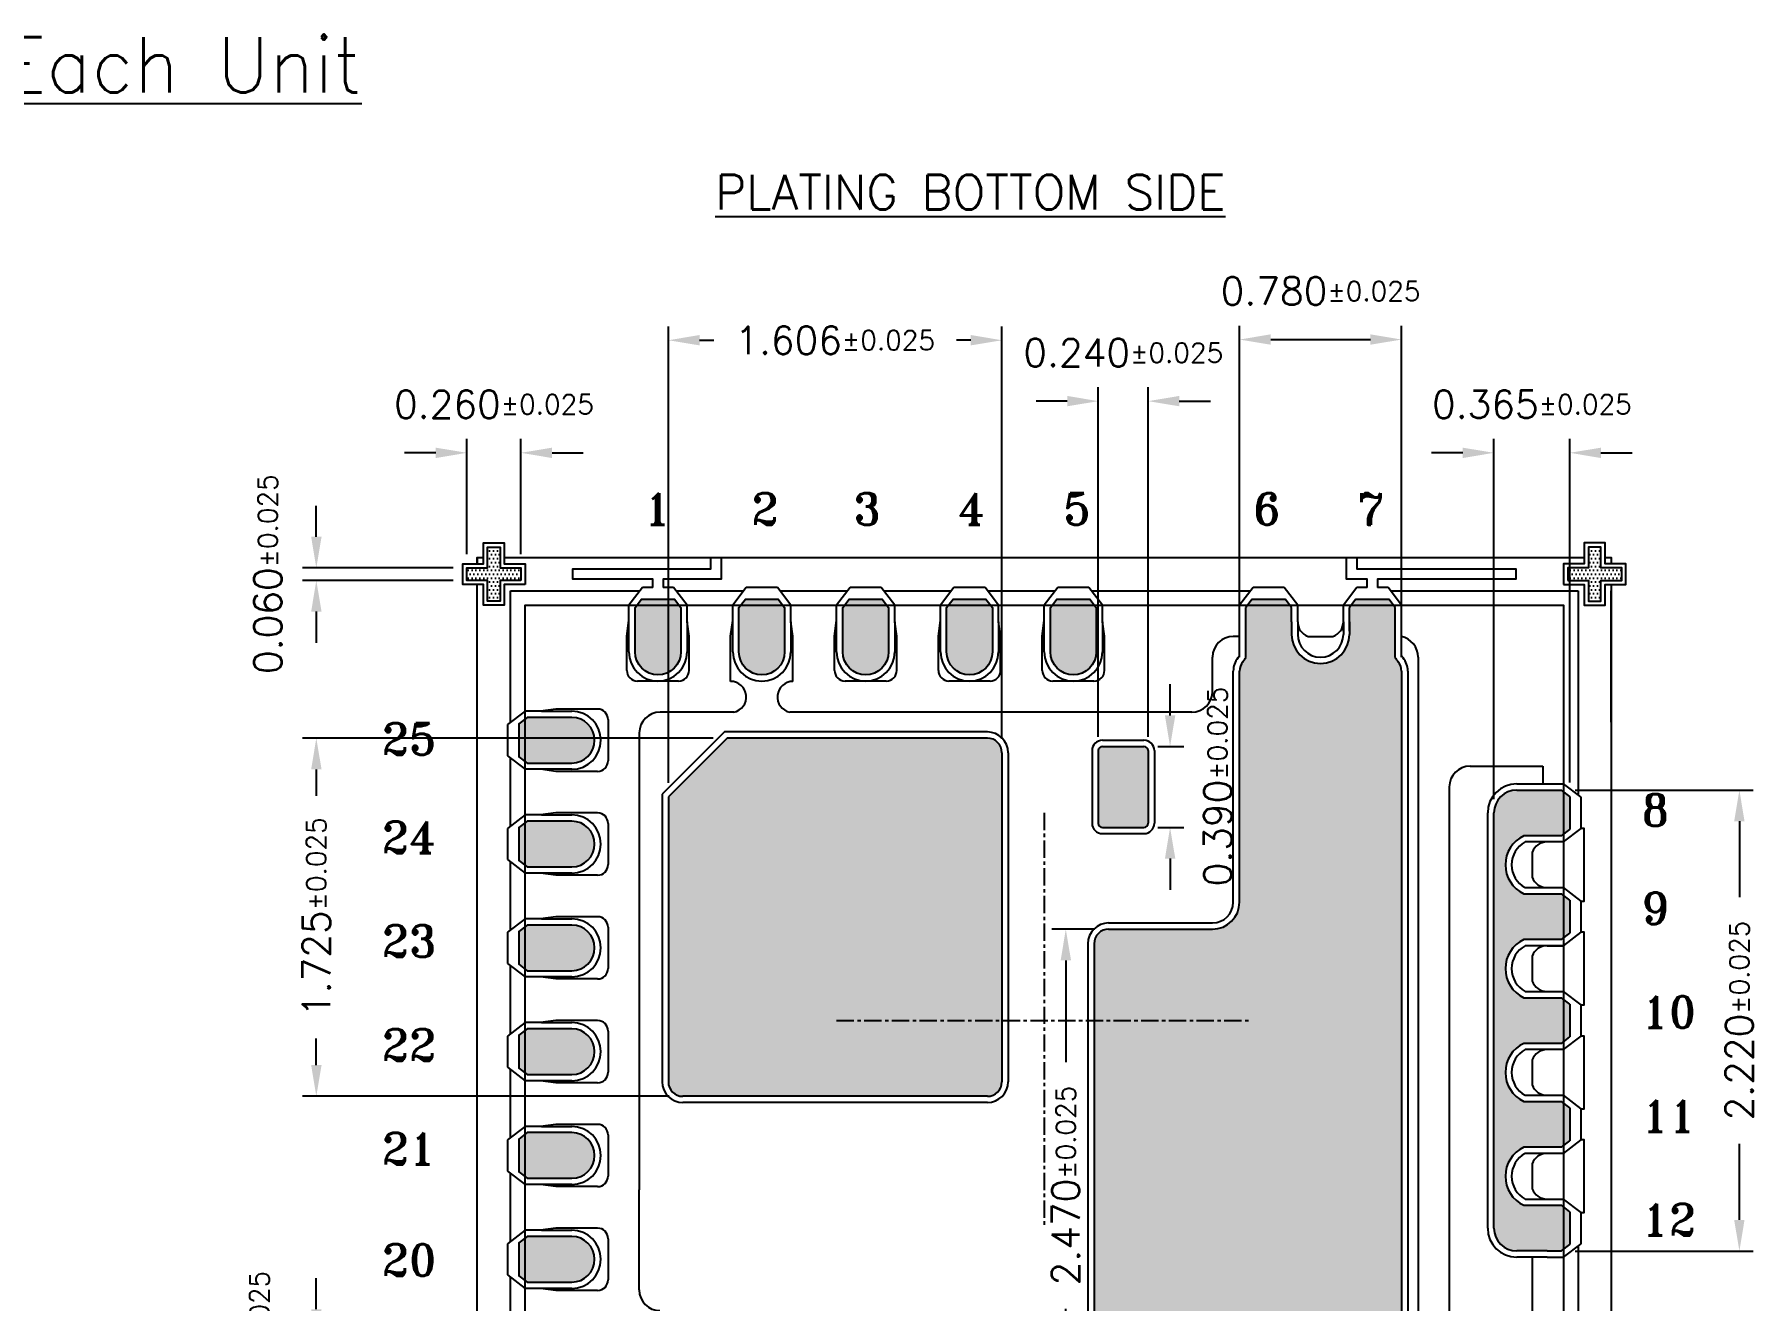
# Model space of a CAD drawing. Extents: x -63 to 190, y -89 to 86.
# Drawn here: x 65.6 to 190, y -5.2 to 86.2 of the extents above; entities that cross this region are included whole.
import ezdxf

# ---------------------------------------------------------------- set-up
doc = ezdxf.new("R2010")
doc.units = 0
doc.header["$MEASUREMENT"] = 0
doc.linetypes.add('CENTER', pattern=[2, 1.25, -0.25, 0.25, -0.25])
doc.linetypes.add('HIDDEN', pattern=[0.375, 0.25, -0.125])
doc.layers.get('0').update_dxf_attribs({"linetype": 'CONTINUOUS'})
doc.layers.get('DEFPOINTS').update_dxf_attribs({"linetype": 'CONTINUOUS'})
for name, color, linetype in [('CENTER', 1, 'CENTER'), ('DIM', 3, 'CONTINUOUS'), ('HIDDEN', 6, 'HIDDEN'), ('Min', 1, 'CONTINUOUS'), ('NUM', 7, 'CONTINUOUS')]:
    doc.layers.add(name, color=color, linetype=linetype)
doc.styles.add('ROMANS', font='romans.shx', dxfattribs={"height": 2})
doc.styles.add('ROMANT', font='romant')
doc.dimstyles.new('DETAIL-A-1$0', dxfattribs={"dimscale": 25, "dimtxt": 0.08, "dimasz": 0.09, "dimexe": 0.04, "dimexo": 0.04, "dimgap": 0.04, "dimtad": 0, "dimdec": 3, "dimlfac": 0.05, "dimzin": 0, "dimdsep": 46, "dimtxsty": 'ROMANS', "dimcen": 0.04, "dimadec": 0, "dimazin": 0, "dimtfac": 1, "dimtdec": 3, "dimtofl": 0, "dimtmove": 0, "dimatfit": 3, "dimfxl": 1, "dimtolj": 1, "dimtzin": 0, "dimarcsym": 0})
pattern_1 = [(0, (0, 0), (0.140625, 0.28125), [0, -0.28125])]

# ---------------------------------------------------------------- blocks, each defined once
blk = doc.blocks.new('*D26')
at = {"layer": 'DEFPOINTS', "color": 0, "transparency": 16777216}
for p in [(297.93, 397.41), (282.7, 394.11), (297.93, 394.11)]:
    blk.add_point(p, dxfattribs=at)
at = {"layer": 'DIM', "color": 0, "lineweight": -2, "transparency": 16777216}
for p, q in [((282.7, 399.66), (282.7, 401.91)), ((296.93, 397.41), (281.7, 397.41)), ((296.93, 394.11), (281.7, 394.11)), ((282.7, 391.86), (282.7, 389.61))]:
    blk.add_line(p, q, dxfattribs=at)
at = {"layer": 'DIM', "color": 0, "transparency": 16777216}
for points in [[(282.33, 399.66), (283.08, 399.66), (282.7, 397.41)], [(282.33, 391.86), (283.08, 391.86), (282.7, 394.11)]]:
    blk.add_solid(points, dxfattribs=at)
at = {"layer": 'DIM', "color": 0, "transparency": 16777216, "insert": (278.59, 395.21), "char_height": 2, "attachment_point": 5, "rotation": 90, "style": 'ROMANS'}
blk.add_mtext('\\A1;0.220{\\H1.4;±0.025}', dxfattribs=at)
blk = doc.blocks.new('*D28')
at = {"layer": 'DEFPOINTS', "color": 0, "transparency": 16777216}
for p in [(339.18, 465.26), (339.18, 440.01), (342.78, 440.01)]:
    blk.add_point(p, dxfattribs=at)
at = {"layer": 'DIM', "color": 0, "lineweight": -2, "transparency": 16777216}
for p, q in [((339.18, 441.01), (339.18, 466.26)), ((342.78, 441.01), (342.78, 466.26)), ((336.93, 465.26), (334.68, 465.26)), ((345.03, 465.26), (347.28, 465.26))]:
    blk.add_line(p, q, dxfattribs=at)
at = {"layer": 'DIM', "color": 0, "transparency": 16777216}
for points in [[(336.93, 465.64), (336.93, 464.89), (339.18, 465.26)], [(345.03, 465.64), (345.03, 464.89), (342.78, 465.26)]]:
    blk.add_solid(points, dxfattribs=at)
at = {"layer": 'DIM', "color": 0, "transparency": 16777216, "insert": (340.98, 468.76), "char_height": 2, "attachment_point": 5, "style": 'ROMANS'}
blk.add_mtext('\\A1;0.240{\\H1.4;±0.025}', dxfattribs=at)
blk = doc.blocks.new('*D29')
at = {"layer": 'DEFPOINTS', "color": 0, "transparency": 16777216}
for p in [(342.48, 440.31), (342.48, 434.46), (344.36, 434.46)]:
    blk.add_point(p, dxfattribs=at)
at = {"layer": 'DIM', "color": 0, "lineweight": -2, "transparency": 16777216}
for p, q in [((344.36, 442.56), (344.36, 444.81)), ((343.48, 440.31), (345.36, 440.31)), ((343.48, 434.46), (345.36, 434.46)), ((344.36, 432.21), (344.36, 429.96))]:
    blk.add_line(p, q, dxfattribs=at)
at = {"layer": 'DIM', "color": 0, "transparency": 16777216}
for points in [[(343.99, 442.56), (344.74, 442.56), (344.36, 440.31)], [(343.99, 432.21), (344.74, 432.21), (344.36, 434.46)]]:
    blk.add_solid(points, dxfattribs=at)
at = {"layer": 'DIM', "color": 0, "transparency": 16777216, "insert": (347.79, 437.42), "char_height": 2, "attachment_point": 5, "rotation": 90, "style": 'ROMANS'}
blk.add_mtext('\\A1;0.390{\\H1.4;±0.025}', dxfattribs=at)
blk = doc.blocks.new('*D30')
at = {"layer": 'DEFPOINTS', "color": 0, "transparency": 16777216}
for p in [(372.62, 437.16), (385.48, 437.16), (372.62, 403.86)]:
    blk.add_point(p, dxfattribs=at)
at = {"layer": 'DIM', "color": 0, "lineweight": -2, "transparency": 16777216}
for p, q in [((373.62, 437.16), (386.48, 437.16)), ((385.48, 434.91), (385.48, 429.42)), ((385.48, 406.11), (385.48, 411.6)), ((373.62, 403.86), (386.48, 403.86))]:
    blk.add_line(p, q, dxfattribs=at)
at = {"layer": 'DIM', "color": 0, "transparency": 16777216}
for points in [[(385.1, 434.91), (385.85, 434.91), (385.48, 437.16)], [(385.1, 406.11), (385.85, 406.11), (385.48, 403.86)]]:
    blk.add_solid(points, dxfattribs=at)
at = {"layer": 'DIM', "color": 0, "transparency": 16777216, "insert": (385.48, 420.51), "char_height": 2, "attachment_point": 5, "rotation": 90, "style": 'ROMANS'}
blk.add_mtext('\\A1;2.220{\\H1.4;±0.025}', dxfattribs=at)
blk = doc.blocks.new('*D31')
at = {"layer": 'DEFPOINTS', "color": 0, "transparency": 16777216}
for p in [(373.23, 461.53), (373.23, 436.7), (367.75, 435.51)]:
    blk.add_point(p, dxfattribs=at)
at = {"layer": 'DIM', "color": 0, "lineweight": -2, "transparency": 16777216}
for p, q in [((367.75, 436.51), (367.75, 462.53)), ((373.23, 437.7), (373.23, 462.53)), ((365.5, 461.53), (363.25, 461.53)), ((375.48, 461.53), (377.73, 461.53))]:
    blk.add_line(p, q, dxfattribs=at)
at = {"layer": 'DIM', "color": 0, "transparency": 16777216}
for points in [[(365.5, 461.9), (365.5, 461.15), (367.75, 461.53)], [(375.48, 461.9), (375.48, 461.15), (373.23, 461.53)]]:
    blk.add_solid(points, dxfattribs=at)
at = {"layer": 'DIM', "color": 0, "transparency": 16777216, "insert": (370.49, 465.03), "char_height": 2, "attachment_point": 5, "style": 'ROMANS'}
blk.add_mtext('\\A1;0.365{\\H1.4;±0.025}', dxfattribs=at)
blk = doc.blocks.new('*D32')
at = {"layer": 'DEFPOINTS', "color": 0, "transparency": 16777216}
for p in [(312.36, 440.91), (282.7, 415.04), (309.18, 415.04)]:
    blk.add_point(p, dxfattribs=at)
at = {"layer": 'DIM', "color": 0, "lineweight": -2, "transparency": 16777216}
for p, q in [((311.36, 440.91), (281.7, 440.91)), ((282.7, 438.66), (282.7, 436.74)), ((282.7, 417.29), (282.7, 419.21)), ((308.18, 415.04), (281.7, 415.04))]:
    blk.add_line(p, q, dxfattribs=at)
at = {"layer": 'DIM', "color": 0, "transparency": 16777216}
for points in [[(282.33, 438.66), (283.08, 438.66), (282.7, 440.91)], [(282.33, 417.29), (283.08, 417.29), (282.7, 415.04)]]:
    blk.add_solid(points, dxfattribs=at)
at = {"layer": 'DIM', "color": 0, "transparency": 16777216, "insert": (282.7, 427.98), "char_height": 2, "attachment_point": 5, "rotation": 90, "style": 'ROMANS'}
blk.add_mtext('\\A1;1.725{\\H1.4;±0.025}', dxfattribs=at)
blk = doc.blocks.new('*D33')
at = {"layer": 'DEFPOINTS', "color": 0, "transparency": 16777216}
for p in [(308.13, 469.66), (332.22, 439.86), (308.13, 436.68)]:
    blk.add_point(p, dxfattribs=at)
at = {"layer": 'DIM', "color": 0, "lineweight": -2, "transparency": 16777216}
for p, q in [((308.13, 437.68), (308.13, 470.66)), ((332.22, 440.86), (332.22, 470.66)), ((310.38, 469.66), (311.4, 469.66)), ((329.97, 469.66), (328.94, 469.66))]:
    blk.add_line(p, q, dxfattribs=at)
at = {"layer": 'DIM', "color": 0, "transparency": 16777216}
for points in [[(310.38, 470.04), (310.38, 469.29), (308.13, 469.66)], [(329.97, 470.04), (329.97, 469.29), (332.22, 469.66)]]:
    blk.add_solid(points, dxfattribs=at)
at = {"layer": 'DIM', "color": 0, "transparency": 16777216, "insert": (320.17, 469.66), "char_height": 2, "attachment_point": 5, "style": 'ROMANS'}
blk.add_mtext('\\A1;1.606{\\H1.4;±0.025}', dxfattribs=at)
blk = doc.blocks.new('*D34')
at = {"layer": 'DEFPOINTS', "color": 0, "transparency": 16777216}
for p in [(361.08, 469.71), (349.38, 445.76), (361.08, 445.76)]:
    blk.add_point(p, dxfattribs=at)
at = {"layer": 'DIM', "color": 0, "lineweight": -2, "transparency": 16777216}
for p, q in [((349.38, 446.76), (349.38, 470.71)), ((361.08, 446.76), (361.08, 470.71)), ((351.63, 469.71), (358.83, 469.71))]:
    blk.add_line(p, q, dxfattribs=at)
at = {"layer": 'DIM', "color": 0, "transparency": 16777216}
for points in [[(351.63, 470.09), (351.63, 469.34), (349.38, 469.71)], [(358.83, 470.09), (358.83, 469.34), (361.08, 469.71)]]:
    blk.add_solid(points, dxfattribs=at)
at = {"layer": 'DIM', "color": 0, "transparency": 16777216, "insert": (355.23, 473.21), "char_height": 2, "attachment_point": 5, "style": 'ROMANS'}
blk.add_mtext('\\A1;0.780{\\H1.4;±0.025}', dxfattribs=at)
blk = doc.blocks.new('*D36')
at = {"layer": 'DEFPOINTS', "color": 0, "transparency": 16777216}
for p in [(339.93, 427.11), (336.83, 390.06), (341.29, 390.06)]:
    blk.add_point(p, dxfattribs=at)
at = {"layer": 'DIM', "color": 0, "lineweight": -2, "transparency": 16777216}
for p, q in [((338.93, 427.11), (335.83, 427.11)), ((336.83, 424.86), (336.83, 417.5)), ((336.83, 392.31), (336.83, 399.68)), ((340.29, 390.06), (335.83, 390.06))]:
    blk.add_line(p, q, dxfattribs=at)
at = {"layer": 'DIM', "color": 0, "transparency": 16777216}
for points in [[(336.46, 424.86), (337.21, 424.86), (336.83, 427.11)], [(336.46, 392.31), (337.21, 392.31), (336.83, 390.06)]]:
    blk.add_solid(points, dxfattribs=at)
at = {"layer": 'DIM', "color": 0, "transparency": 16777216, "insert": (336.83, 408.59), "char_height": 2, "attachment_point": 5, "rotation": 90, "style": 'ROMANS'}
blk.add_mtext('\\A1;2.470{\\H1.4;±0.025}', dxfattribs=at)
blk = doc.blocks.new('*D39')
at = {"layer": 'DEFPOINTS', "color": 0, "transparency": 16777216}
for p in [(297.48, 461.53), (293.58, 453.21), (297.48, 453.21)]:
    blk.add_point(p, dxfattribs=at)
at = {"layer": 'DIM', "color": 0, "lineweight": -2, "transparency": 16777216}
for p, q in [((293.58, 454.21), (293.58, 462.53)), ((297.48, 454.21), (297.48, 462.53)), ((291.33, 461.53), (289.08, 461.53)), ((299.73, 461.53), (301.98, 461.53))]:
    blk.add_line(p, q, dxfattribs=at)
at = {"layer": 'DIM', "color": 0, "transparency": 16777216}
for points in [[(291.33, 461.9), (291.33, 461.15), (293.58, 461.53)], [(299.73, 461.9), (299.73, 461.15), (297.48, 461.53)]]:
    blk.add_solid(points, dxfattribs=at)
at = {"layer": 'DIM', "color": 0, "transparency": 16777216, "insert": (295.53, 465.03), "char_height": 2, "attachment_point": 5, "style": 'ROMANS'}
blk.add_mtext('\\A1;0.260{\\H1.4;±0.025}', dxfattribs=at)
blk = doc.blocks.new('*D40')
at = {"layer": 'DEFPOINTS', "color": 0, "transparency": 16777216}
for p in [(293.58, 453.21), (282.7, 452.31), (293.58, 452.31)]:
    blk.add_point(p, dxfattribs=at)
at = {"layer": 'DIM', "color": 0, "lineweight": -2, "transparency": 16777216}
for p, q in [((282.7, 455.46), (282.7, 457.71)), ((292.58, 453.21), (281.7, 453.21)), ((292.58, 452.31), (281.7, 452.31)), ((282.7, 450.06), (282.7, 447.81))]:
    blk.add_line(p, q, dxfattribs=at)
at = {"layer": 'DIM', "color": 0, "transparency": 16777216}
for points in [[(282.33, 455.46), (283.08, 455.46), (282.7, 453.21)], [(282.33, 450.06), (283.08, 450.06), (282.7, 452.31)]]:
    blk.add_solid(points, dxfattribs=at)
at = {"layer": 'DIM', "color": 0, "transparency": 16777216, "insert": (279.2, 452.76), "char_height": 2, "attachment_point": 5, "rotation": 90, "style": 'ROMANS'}
blk.add_mtext('\\A1;0.060{\\H1.4;±0.025}', dxfattribs=at)

msp = doc.modelspace()

# ---------------------------------------------------------------- hatches: boundary and pattern name
at = {"layer": 'Min'}
h = msp.add_hatch(dxfattribs=at)
h.set_pattern_fill('DOTS,_O', color=256, scale=4.5)
h.set_pattern_definition(pattern_1)
h.paths.add_polyline_path([(100.7, 47.7), (99.2, 47.7), (99.2, 49.2), (98.3, 49.2), (98.3, 47.7), (96.8, 47.7), (96.8, 46.8), (98.3, 46.8), (98.3, 45.3), (99.2, 45.3), (99.2, 46.8), (100.7, 46.8)])
h = msp.add_hatch(dxfattribs=at)
h.set_pattern_fill('DOTS,_O', color=256, scale=4.5)
h.set_pattern_definition(pattern_1)
h.paths.add_polyline_path([(178.7, 46.8), (180.2, 46.8), (180.2, 47.7), (178.7, 47.7), (178.7, 49.2), (177.8, 49.2), (177.8, 47.7), (176.3, 47.7), (176.3, 46.8), (177.8, 46.8), (177.8, 45.3), (178.7, 45.3)])
h = msp.add_hatch(dxfattribs=at)
h.set_pattern_fill('DOTS,_O', color=256, scale=4.5)
h.set_pattern_definition(pattern_1)
edge = h.paths.add_edge_path()
edge.add_arc((140.6, 41.625), 1.65, -180, 0, ccw=False)
edge.add_line((138.95, 41.625), (138.95, 44.8477))
edge.add_line((138.95, 44.8477), (139.4106, 45.45))
edge.add_line((139.4106, 45.45), (141.7894, 45.45))
edge.add_line((141.7894, 45.45), (142.25, 44.8477))
edge.add_line((142.25, 44.8477), (142.25, 41.625))
edge = h.paths.add_edge_path()
edge.add_arc((133.1, 41.625), 1.65, -180, 0, ccw=False)
edge.add_line((131.45, 41.625), (131.45, 44.8477))
edge.add_line((131.45, 44.8477), (131.9106, 45.45))
edge.add_line((131.9106, 45.45), (134.2894, 45.45))
edge.add_line((134.2894, 45.45), (134.75, 44.8477))
edge.add_line((134.75, 44.8477), (134.75, 41.625))
edge = h.paths.add_edge_path()
edge.add_arc((125.6, 41.625), 1.65, -180, 0, ccw=False)
edge.add_line((123.95, 41.625), (123.95, 44.8477))
edge.add_line((123.95, 44.8477), (124.4106, 45.45))
edge.add_line((124.4106, 45.45), (126.7894, 45.45))
edge.add_line((126.7894, 45.45), (127.25, 44.8477))
edge.add_line((127.25, 44.8477), (127.25, 41.625))
edge = h.paths.add_edge_path()
edge.add_arc((118.1, 41.625), 1.65, -180, 0, ccw=False)
edge.add_line((116.45, 41.625), (116.45, 44.8477))
edge.add_line((116.45, 44.8477), (116.9106, 45.45))
edge.add_line((116.9106, 45.45), (119.2894, 45.45))
edge.add_line((119.2894, 45.45), (119.75, 44.8477))
edge.add_line((119.75, 44.8477), (119.75, 41.625))
edge = h.paths.add_edge_path()
edge.add_arc((110.6, 41.625), 1.65, -180, 0, ccw=False)
edge.add_line((108.95, 41.625), (108.95, 44.8477))
edge.add_line((108.95, 44.8477), (109.4106, 45.45))
edge.add_line((109.4106, 45.45), (111.7894, 45.45))
edge.add_line((111.7894, 45.45), (112.25, 44.8477))
edge.add_line((112.25, 44.8477), (112.25, 41.625))
h = msp.add_hatch(dxfattribs=at)
h.set_pattern_fill('DOTS,_O', color=256, scale=4.5)
h.set_pattern_definition(pattern_1)
h.paths.add_polyline_path([(164.3, 40.2445, 0.17265492), (164.0639, 40.9079, -0.04980692), (163.85, 41.2311), (163.85, 44.8477), (163.3894, 45.45), (161.0106, 45.45), (160.55, 44.8477), (160.55, 43.125), (160.55, 42.9, -1), (156.35, 42.9), (156.35, 43.8099), (156.35, 44.8477), (155.8894, 45.45), (153.5106, 45.45), (153.05, 44.8477), (153.05, 41.2311, -0.04980692), (152.8361, 40.9079, 0.17265492), (152.6, 40.2445), (152.6, 23.55, -0.41421356), (150.65, 21.6), (143.15, 21.6, 0.41421356), (142.1, 20.55), (142.1, -9.9705, 0.24026343), (142.5334, -10.8204, -0.24146491), (144.05, -12.7016), (144.05, -14.8477), (144.5106, -15.45), (146.8894, -15.45), (147.35, -14.8477), (147.35, -12.9001, -1), (151.55, -12.9001), (151.55, -14.8477), (152.0106, -15.45), (154.3894, -15.45), (154.85, -14.8477), (154.85, -12.9001, -1), (159.05, -12.9001), (159.05, -13.8099), (159.05, -14.8477), (159.5106, -15.45), (161.8894, -15.45), (162.35, -14.8477), (162.35, -12.7016, -0.24146491), (163.8666, -10.8204, 0.24026343), (164.3, -9.9705)])
h.paths.add_polyline_path([(146, 34.5, 0.41421356), (145.7, 34.8), (142.7, 34.8, 0.41421356), (142.4, 34.5), (142.4, 29.25, 0.41421356), (142.7, 28.95), (145.7, 28.95, 0.41421356), (146, 29.25)], flags=17)
h.paths.add_polyline_path([(135.44, 34.35, 0.41421356), (134.39, 35.4), (115.5864, 35.4), (111.35, 31.1636), (111.35, 10.575, 0.41421356), (112.4, 9.525), (134.39, 9.525, 0.41421356), (135.44, 10.575)])
h = msp.add_hatch(dxfattribs=at)
h.set_pattern_fill('DOTS,_O', color=256, scale=4.5)
h.set_pattern_definition(pattern_1)
edge = h.paths.add_edge_path()
edge.add_arc((104.375, -9.75), 1.65, 270, 450)
edge.add_line((104.375, -8.1), (101.1523, -8.1))
edge.add_line((101.1523, -8.1), (100.55, -8.5606))
edge.add_line((100.55, -8.5606), (100.55, -10.9394))
edge.add_line((100.55, -10.9394), (101.1523, -11.4))
edge.add_line((101.1523, -11.4), (104.375, -11.4))
edge = h.paths.add_edge_path()
edge.add_arc((104.375, -2.25), 1.65, 270, 450)
edge.add_line((104.375, -0.6), (101.1523, -0.6))
edge.add_line((101.1523, -0.6), (100.55, -1.0606))
edge.add_line((100.55, -1.0606), (100.55, -3.4394))
edge.add_line((100.55, -3.4394), (101.1523, -3.9))
edge.add_line((101.1523, -3.9), (104.375, -3.9))
edge = h.paths.add_edge_path()
edge.add_arc((104.375, 5.25), 1.65, 270, 450)
edge.add_line((104.375, 6.9), (101.1523, 6.9))
edge.add_line((101.1523, 6.9), (100.55, 6.4394))
edge.add_line((100.55, 6.4394), (100.55, 4.0606))
edge.add_line((100.55, 4.0606), (101.1523, 3.6))
edge.add_line((101.1523, 3.6), (104.375, 3.6))
edge = h.paths.add_edge_path()
edge.add_arc((104.375, 12.75), 1.65, 270, 450)
edge.add_line((104.375, 14.4), (101.1523, 14.4))
edge.add_line((101.1523, 14.4), (100.55, 13.9394))
edge.add_line((100.55, 13.9394), (100.55, 11.5606))
edge.add_line((100.55, 11.5606), (101.1523, 11.1))
edge.add_line((101.1523, 11.1), (104.375, 11.1))
edge = h.paths.add_edge_path()
edge.add_arc((104.375, 20.25), 1.65, 270, 450)
edge.add_line((104.375, 21.9), (101.1523, 21.9))
edge.add_line((101.1523, 21.9), (100.55, 21.4394))
edge.add_line((100.55, 21.4394), (100.55, 19.0606))
edge.add_line((100.55, 19.0606), (101.1523, 18.6))
edge.add_line((101.1523, 18.6), (104.375, 18.6))
edge = h.paths.add_edge_path()
edge.add_arc((104.375, 27.75), 1.65, 270, 450)
edge.add_line((104.375, 29.4), (101.1523, 29.4))
edge.add_line((101.1523, 29.4), (100.55, 28.9394))
edge.add_line((100.55, 28.9394), (100.55, 26.5606))
edge.add_line((100.55, 26.5606), (101.1523, 26.1))
edge.add_line((101.1523, 26.1), (104.375, 26.1))
edge = h.paths.add_edge_path()
edge.add_arc((104.375, 35.25), 1.65, 270, 450)
edge.add_line((104.375, 36.9), (101.1523, 36.9))
edge.add_line((101.1523, 36.9), (100.55, 36.4394))
edge.add_line((100.55, 36.4394), (100.55, 34.0606))
edge.add_line((100.55, 34.0606), (101.1523, 33.6))
edge.add_line((101.1523, 33.6), (104.375, 33.6))
h = msp.add_hatch(dxfattribs=at)
h.set_pattern_fill('DOTS,_O', color=256, scale=4.5)
h.set_pattern_definition(pattern_1)
h.paths.add_polyline_path([(176.45, 31.1894), (175.8477, 31.65), (172.625, 31.65, 0.41421356), (170.975, 30), (170.975, 0, 0.41421356), (172.625, -1.65), (174.8099, -1.65), (175.8477, -1.65), (176.45, -1.1894), (176.45, 1.1894), (175.8477, 1.65), (173.1272, 1.65, -0.28951163), (171.8, 3.75, -0.28951163), (173.1272, 5.85), (175.8477, 5.85), (176.45, 6.3106), (176.45, 8.6894), (175.8477, 9.15), (173.1272, 9.15, -0.28951163), (171.8, 11.25, -0.28951163), (173.1272, 13.35), (175.8477, 13.35), (176.45, 13.8106), (176.45, 16.1894), (175.8477, 16.65), (173.1272, 16.65, -0.28951163), (171.8, 18.75, -0.28951163), (173.1272, 20.85), (175.8477, 20.85), (176.45, 21.3106), (176.45, 23.6894), (175.8477, 24.15), (173.1272, 24.15, -0.28951163), (171.8, 26.25, -0.28951163), (173.1272, 28.35), (175.8477, 28.35), (176.45, 28.8106)])

# ---------------------------------------------------------------- linework, layer by layer
for p, q in [((97.55, 48.45), (98, 48.45)), ((97.55, 48.45), (97.55, 48)), ((99.95, 46.05), (109.3029, 46.05)), ((109.475, 46.275), (108.5, 45)), ((110.225, 46.275), (109.475, 46.275)), ((111.725, 46.275), (110.975, 46.275)), ((112.7, 45), (111.725, 46.275)), ((111.8971, 46.05), (116.8029, 46.05)), ((116.975, 46.275), (116, 45)), ((119.225, 46.275), (116.975, 46.275)), ((120.2, 45), (119.225, 46.275)), ((119.3971, 46.05), (124.3029, 46.05)), ((124.475, 46.275), (123.5, 45)), ((126.725, 46.275), (124.475, 46.275)), ((127.7, 45), (126.725, 46.275)), ((126.8971, 46.05), (131.8029, 46.05)), ((131.975, 46.275), (131, 45)), ((134.225, 46.275), (131.975, 46.275)), ((135.2, 45), (134.225, 46.275)), ((134.3971, 46.05), (139.3029, 46.05)), ((139.475, 46.275), (138.5, 45)), ((141.725, 46.275), (139.475, 46.275)), ((142.7, 45), (141.725, 46.275)), ((141.8971, 46.05), (153.4029, 46.05)), ((153.575, 46.275), (152.6, 45)), ((155.825, 46.275), (153.575, 46.275)), ((156.8, 45), (155.825, 46.275)), ((161.075, 46.275), (160.1, 45)), ((161.825, 46.275), (161.075, 46.275)), ((163.325, 46.275), (162.575, 46.275)), ((164.3, 45), (163.325, 46.275)), ((163.4971, 46.05), (177.05, 46.05)), ((177.05, 46.05), (177.05, 31.2971)), ((108.5, 41.625), (108.5, 45)), ((112.7, 43.8099), (112.7, 45)), ((116, 41.625), (116, 45)), ((120.2, 43.8099), (120.2, 45)), ((123.5, 41.625), (123.5, 45)), ((127.7, 43.8099), (127.7, 45)), ((131, 41.625), (131, 45)), ((135.2, 43.8099), (135.2, 45)), ((138.5, 41.625), (138.5, 45)), ((142.7, 43.8099), (142.7, 45)), ((152.6, 41.3502), (152.6, 45)), ((156.8, 43.8099), (156.8, 45)), ((160.1, 43.125), (160.1, 45)), ((164.3, 41.3502), (164.3, 45)), ((108.35, 42.7705), (108.5, 43.89)), ((112.7, 43.8099), (112.7, 41.625)), ((112.85, 42.7705), (112.7, 43.8099)), ((115.85, 42.7705), (116, 43.89)), ((120.2, 43.8099), (120.2, 41.625)), ((120.35, 42.7705), (120.2, 43.8099)), ((123.35, 42.7705), (123.5, 43.89)), ((127.7, 43.8099), (127.7, 41.625)), ((127.85, 42.7705), (127.7, 43.8099)), ((130.85, 42.7705), (131, 43.89)), ((135.2, 43.8099), (135.2, 41.625)), ((135.35, 42.7705), (135.2, 43.8099)), ((138.35, 42.7705), (138.5, 43.89)), ((142.7, 43.8099), (142.7, 41.625)), ((142.85, 42.7705), (142.7, 43.8099)), ((156.8, 43.8099), (156.8, 42.9)), ((160.1, 43.8099), (160.1, 42.9)), ((108.35, 40.287), (108.35, 42.7705)), ((112.85, 40.287), (112.85, 42.7705)), ((115.85, 39.5012), (115.85, 42.7705)), ((120.35, 39.5012), (120.35, 42.7705)), ((123.35, 40.287), (123.35, 42.7705)), ((127.85, 40.287), (127.85, 42.7705)), ((130.85, 40.287), (130.85, 42.7705)), ((135.35, 40.287), (135.35, 42.7705)), ((138.35, 40.287), (138.35, 42.7705)), ((142.85, 40.287), (142.85, 42.7705)), ((152.6, 42.75), (152.15, 42.75)), ((157.55, 42.75), (159.35, 42.75)), ((150.65, 38.775), (150.65, 41.25)), ((165.5, 41.25), (165.5, -11.25)), ((152.15, 23.55), (152.15, 40.2445)), ((164.75, 40.2445), (164.75, -9.9705)), ((112.088, 39.525), (109.112, 39.525)), ((127.088, 39.525), (124.112, 39.525)), ((134.588, 39.525), (131.612, 39.525)), ((142.088, 39.525), (139.112, 39.525)), ((101, 37.35), (99.725, 36.375)), ((102.1901, 37.35), (101, 37.35)), ((103.2295, 37.5), (102.11, 37.35)), ((102.1901, 37.35), (104.375, 37.35)), ((106.235, 37.5), (103.2295, 37.5)), ((99.725, 36.375), (99.725, 34.125)), ((107, 36.738), (107, 33.762)), ((116.08, 37.275), (110.75, 37.275)), ((149.15, 37.275), (120.12, 37.275)), ((109.25, 35.775), (109.2425, 2.76)), ((115.4, 35.85), (110.9, 31.35)), ((134.39, 35.85), (115.4, 35.85)), ((142.7, 35.25), (145.7, 35.25)), ((99.725, 34.125), (101, 33.15)), ((135.89, 34.35), (135.89, 10.575)), ((141.95, 34.5), (141.95, 29.25)), ((146.45, 34.5), (146.45, 29.25)), ((104.375, 33.15), (101, 33.15)), ((103.2295, 33), (102.11, 33.15)), ((106.238, 33), (103.2295, 33)), ((169.25, 33.375), (174.5, 33.375)), ((174.5, 33.375), (174.5, 32.1)), ((110.9, 31.35), (110.9, 10.575)), ((167.75, 31.875), (167.75, -1.875)), ((167.75, 31.875), (167.75, -12.75)), ((172.625, 32.1), (176, 32.1)), ((177.275, 31.125), (176, 32.1)), ((177.275, 28.875), (177.275, 31.125)), ((103.2295, 30), (102.11, 29.85)), ((106.235, 30), (103.2295, 30)), ((170.525, 0), (170.525, 30)), ((101, 29.85), (99.725, 28.875)), ((99.725, 28.875), (99.725, 26.625)), ((102.1901, 29.85), (101, 29.85)), ((102.1901, 29.85), (104.375, 29.85)), ((107, 29.238), (107, 26.262)), ((176, 27.9), (177.275, 28.875)), ((142.7, 28.5), (145.7, 28.5)), ((176, 27.9), (173.2344, 27.9)), ((99.725, 26.625), (101, 25.65)), ((173.735, 27.15), (173.735, 25.35)), ((104.375, 25.65), (101, 25.65)), ((103.2295, 25.5), (102.11, 25.65)), ((106.238, 25.5), (103.2295, 25.5)), ((173.2344, 24.6), (176, 24.6)), ((177.275, 23.625), (176, 24.6)), ((103.2295, 22.5), (102.11, 22.35)), ((106.235, 22.5), (103.2295, 22.5)), ((177.275, 21.375), (177.275, 23.625)), ((101, 22.35), (99.725, 21.375)), ((99.725, 21.375), (99.725, 19.125)), ((102.1901, 22.35), (101, 22.35)), ((102.1901, 22.35), (104.375, 22.35)), ((107, 21.738), (107, 18.762)), ((143.15, 22.05), (150.65, 22.05)), ((176, 20.4), (177.275, 21.375)), ((141.65, 20.55), (141.65, -9.9705)), ((176, 20.4), (173.2344, 20.4)), ((174.8099, 20.4), (176, 20.4)), ((99.725, 19.125), (101, 18.15)), ((173.735, 19.65), (173.735, 17.85)), ((104.375, 18.15), (101, 18.15)), ((103.2295, 18), (102.11, 18.15)), ((106.238, 18), (103.2295, 18)), ((173.2344, 17.1), (176, 17.1)), ((177.275, 16.125), (176, 17.1)), ((103.2295, 15), (102.11, 14.85)), ((106.235, 15), (103.2295, 15)), ((177.275, 13.875), (177.275, 16.125)), ((101, 14.85), (99.725, 13.875)), ((99.725, 13.875), (99.725, 11.625)), ((102.1901, 14.85), (101, 14.85)), ((102.1901, 14.85), (104.375, 14.85)), ((107, 14.238), (107, 11.262)), ((176, 12.9), (177.275, 13.875)), ((176, 12.9), (173.2344, 12.9)), ((99.725, 11.625), (101, 10.65)), ((173.735, 12.15), (173.735, 10.35)), ((104.375, 10.65), (101, 10.65)), ((103.2295, 10.5), (102.11, 10.65)), ((106.238, 10.5), (103.2295, 10.5)), ((134.39, 9.075), (112.4, 9.075)), ((173.2344, 9.6), (176, 9.6)), ((177.275, 8.625), (176, 9.6)), ((103.2295, 7.5), (102.11, 7.35)), ((106.235, 7.5), (103.2295, 7.5)), ((177.275, 6.375), (177.275, 8.625)), ((101, 7.35), (99.725, 6.375)), ((99.725, 6.375), (99.725, 4.125)), ((102.1901, 7.35), (101, 7.35)), ((102.1901, 7.35), (104.375, 7.35)), ((107, 6.738), (107, 3.762)), ((176, 5.4), (177.275, 6.375)), ((176, 5.4), (173.2344, 5.4)), ((99.725, 4.125), (101, 3.15)), ((173.735, 4.65), (173.735, 2.85)), ((104.375, 3.15), (101, 3.15)), ((103.2295, 3), (102.11, 3.15)), ((106.238, 3), (103.2295, 3)), ((109.2425, -4.4617), (109.2425, 2.76)), ((173.2344, 2.1), (176, 2.1)), ((177.275, 1.125), (176, 2.1)), ((106.235, 0), (103.2295, 0)), ((177.275, -1.125), (177.275, 1.125)), ((101, -0.15), (99.725, -1.125)), ((99.725, -1.125), (99.725, -3.375)), ((102.1901, -0.15), (101, -0.15)), ((103.2295, 0), (102.11, -0.15)), ((102.1901, -0.15), (104.375, -0.15)), ((107, -0.762), (107, -3.738)), ((176, -2.1), (177.275, -1.125)), ((174.8099, -2.1), (172.625, -2.1)), ((173.75, -12.75), (173.75, -2.1)), ((174.8099, -2.1), (176, -2.1)), ((177.05, -1.2971), (177.05, -16.05)), ((99.725, -3.375), (101, -4.35)), ((104.375, -4.35), (101, -4.35)), ((103.2295, -4.5), (102.11, -4.35)), ((106.238, -4.5), (103.2295, -4.5))]:
    msp.add_line(p, q)
for points in [[(101, 46.5), (99.5, 46.5), (99.5, 45), (98, 45), (98, 46.5), (96.5, 46.5), (96.5, 48), (98, 48), (98, 49.5), (99.5, 49.5), (99.5, 48), (101, 48), (101, 46.5)], [(176, 46.5), (177.5, 46.5), (177.5, 45), (179, 45), (179, 46.5), (180.5, 46.5), (180.5, 48), (179, 48), (179, 49.5), (177.5, 49.5), (177.5, 48), (176, 48), (176, 46.5)]]:
    msp.add_lwpolyline(points, close=True)
for points in [[(97.55, 48), (97.55, 48.45), (98, 48.45)], [(99.5, 48.45), (177.5, 48.45)], [(110.225, 46.275), (110.225, 46.875), (104.45, 46.875), (104.45, 47.625), (114.425, 47.625), (114.425, 48.45)], [(115.175, 48.45), (115.175, 46.875), (110.975, 46.875), (110.975, 46.275)], [(161.825, 46.275), (161.825, 46.875), (160.325, 46.875), (160.325, 48.45)], [(161.075, 48.45), (161.075, 47.625), (172.55, 47.625), (172.55, 46.875), (162.575, 46.875), (162.575, 46.275)], [(179, 48.45), (179.45, 48.45), (179.45, 48)], [(97.55, -16.5), (97.55, 46.5)], [(99.95, 36.5471), (99.95, 46.05)], [(111.8971, 46.05), (116.8029, 46.05)], [(179.45, 46.5), (179.45, -16.5)], [(179.45, 36.5471), (179.45, 46.05)], [(99.95, 29.0471), (99.95, 33.9529)], [(177.275, 23.625), (177.485, 23.625), (177.485, 28.875), (177.275, 28.875)], [(99.95, 21.5471), (99.95, 26.4529)], [(177.275, 16.125), (177.485, 16.125), (177.485, 21.375), (177.275, 21.375)], [(99.95, 14.0471), (99.95, 18.9529)], [(177.275, 8.625), (177.485, 8.625), (177.485, 13.875), (177.275, 13.875)], [(99.95, 6.5471), (99.95, 11.4529)], [(177.275, 1.125), (177.485, 1.125), (177.485, 6.375), (177.275, 6.375)], [(99.95, -0.9529), (99.95, 3.9529)], [(99.95, -8.4529), (99.95, -3.5471)]]:
    msp.add_lwpolyline(points)
for centre, radius, start, end in [((157.9239, 43.8099), 1.1239, 180, 250.569329), ((158.9761, 43.8099), 1.1239, 289.430671, 0), ((152.15, 41.25), 1.5, 90, 180), ((158.45, 42.9), 1.65, 180, 0), ((163.9324, 41.2259), 1.5678, 0.880845, 76.438771), ((110.6, 41.625), 2.1, 180, 0), ((118.1, 41.625), 2.1, 180, 0), ((125.6, 41.625), 2.1, 180, 0), ((133.1, 41.625), 2.1, 180, 0), ((140.6, 41.625), 2.1, 180, 0), ((153.65, 40.2445), 1.5, 140.805033, 180), ((151.325, 42.1404), 1.5, 320.805033, 328.211669), ((165.575, 42.1404), 1.5, 211.788331, 219.194967), ((163.25, 40.2445), 1.5, 0, 39.194967), ((109.112, 40.287), 0.762, 180, 270), ((112.088, 40.287), 0.762, 270, 0), ((124.112, 40.287), 0.762, 180, 270), ((127.088, 40.287), 0.762, 270, 0), ((131.612, 40.287), 0.762, 180, 270), ((134.588, 40.287), 0.762, 270, 0), ((139.112, 40.287), 0.762, 180, 270), ((142.088, 40.287), 0.762, 270, 0), ((115.85, 38.3762), 1.125, 281.799032, 90), ((120.35, 38.3762), 1.125, 90, 258.200968), ((149.15, 38.775), 1.5, 270, 0), ((104.375, 35.25), 2.1, 270, 90), ((106.238, 36.738), 0.762, 0, 90), ((110.75, 35.775), 1.5, 90, 180), ((134.39, 34.35), 1.5, 0, 90), ((142.7, 34.5), 0.75, 90, 180), ((145.7, 34.5), 0.75, 0, 90), ((106.238, 33.762), 0.762, 270, 0), ((169.25, 31.875), 1.5, 90, 180), ((172.625, 30), 2.1, 90, 180), ((106.238, 29.238), 0.762, 0, 90), ((104.375, 27.75), 2.1, 270, 90), ((142.7, 29.25), 0.75, 180, 270), ((145.7, 29.25), 0.75, 270, 0), ((174.125, 26.25), 1.875, 118.357637, 180), ((174.7949, 26.7761), 1.1239, 90, 160.569329), ((106.238, 26.262), 0.762, 270, 0), ((174.125, 26.25), 1.875, 180, 241.642363), ((174.7949, 25.7239), 1.1239, 199.430671, 270), ((106.238, 21.738), 0.762, 0, 90), ((150.65, 23.55), 1.5, 270, 0), ((104.375, 20.25), 2.1, 270, 90), ((143.15, 20.55), 1.5, 90, 180), ((174.125, 18.75), 1.875, 118.357637, 180), ((174.7949, 19.2761), 1.1239, 90, 160.569329), ((106.238, 18.762), 0.762, 270, 0), ((174.125, 18.75), 1.875, 180, 241.642363), ((174.7949, 18.2239), 1.1239, 199.430671, 270), ((106.238, 14.238), 0.762, 0, 90), ((104.375, 12.75), 2.1, 270, 90), ((174.125, 11.25), 1.875, 118.357637, 180), ((174.7949, 11.7761), 1.1239, 90, 160.569329), ((106.238, 11.262), 0.762, 270, 0), ((174.125, 11.25), 1.875, 180, 241.642363), ((112.4, 10.575), 1.5, 180, 270), ((134.39, 10.575), 1.5, 270, 0), ((174.7949, 10.7239), 1.1239, 199.430671, 270), ((106.238, 6.738), 0.762, 0, 90), ((104.375, 5.25), 2.1, 270, 90), ((174.125, 3.75), 1.875, 118.357637, 180), ((174.7949, 4.2761), 1.1239, 90, 160.569329), ((106.238, 3.762), 0.762, 270, 0), ((174.125, 3.75), 1.875, 180, 241.642363), ((174.7949, 3.2239), 1.1239, 199.430671, 270), ((106.238, -0.762), 0.762, 0, 90), ((104.375, -2.25), 2.1, 270, 90), ((172.625, 0), 2.1, 180, 270), ((106.238, -3.738), 0.762, 270, 0), ((110.7425, -4.4617), 1.5, 180, 270)]:
    msp.add_arc(centre, radius, start, end)
msp.add_point((138.5, 15))
at = {"layer": 'CENTER'}
for p, q in [((138.5, 30), (138.5, 0)), ((138.5, 30), (138.5, 0)), ((138.5, 30), (138.5, 0)), ((123.5, 15), (153.5, 15)), ((123.5, 15), (153.5, 15)), ((123.5, 15), (153.5, 15))]:
    msp.add_line(p, q, dxfattribs=at)
at = {"layer": 'HIDDEN', "linetype": 'ByBlock'}
msp.add_lwpolyline([(176, -15), (101, -15), (101, 45), (176, 45)], close=True, dxfattribs=at)
at = {"layer": 'Min'}
for p, q in [((153.5106, 45.45), (153.05, 44.8477)), ((153.05, 41.2311), (153.05, 44.8477)), ((153.5106, 45.45), (155.8894, 45.45)), ((156.35, 44.8477), (155.8894, 45.45)), ((156.35, 43.8099), (156.35, 44.8477)), ((161.0106, 45.45), (160.55, 44.8477)), ((160.55, 43.125), (160.55, 44.8477)), ((161.0106, 45.45), (163.3894, 45.45)), ((163.85, 44.8477), (163.3894, 45.45)), ((163.85, 41.2311), (163.85, 44.8477)), ((156.35, 43.8099), (156.35, 42.9)), ((160.55, 43.8099), (160.55, 42.9)), ((152.6, 23.55), (152.6, 40.2445)), ((164.3, 40.2445), (164.3, -9.9705)), ((115.5864, 35.4), (111.35, 31.1636)), ((134.39, 35.4), (115.5864, 35.4)), ((135.44, 34.35), (135.44, 10.575)), ((142.4, 34.5), (142.4, 29.25)), ((142.7, 34.8), (145.7, 34.8)), ((146, 34.5), (146, 29.25)), ((111.35, 31.1636), (111.35, 10.575)), ((172.625, 31.65), (175.8477, 31.65)), ((176.45, 31.1894), (175.8477, 31.65)), ((176.45, 31.1894), (176.45, 28.8106)), ((170.975, 0), (170.975, 30)), ((142.7, 28.95), (145.7, 28.95)), ((175.8477, 28.35), (176.45, 28.8106)), ((175.8477, 28.35), (173.1272, 28.35)), ((173.1272, 24.15), (175.8477, 24.15)), ((176.45, 23.6894), (175.8477, 24.15)), ((176.45, 23.6894), (176.45, 21.3106)), ((143.15, 21.6), (150.65, 21.6)), ((175.8477, 20.85), (176.45, 21.3106)), ((142.1, 20.55), (142.1, -9.9705)), ((175.8477, 20.85), (173.1272, 20.85)), ((173.1272, 16.65), (175.8477, 16.65)), ((176.45, 16.1894), (175.8477, 16.65)), ((176.45, 16.1894), (176.45, 13.8106)), ((175.8477, 13.35), (176.45, 13.8106)), ((175.8477, 13.35), (173.1272, 13.35)), ((134.39, 9.525), (112.4, 9.525)), ((173.1272, 9.15), (175.8477, 9.15)), ((176.45, 8.6894), (175.8477, 9.15)), ((176.45, 8.6894), (176.45, 6.3106)), ((175.8477, 5.85), (176.45, 6.3106)), ((175.8477, 5.85), (173.1272, 5.85)), ((173.1272, 1.65), (175.8477, 1.65)), ((176.45, 1.1894), (175.8477, 1.65)), ((176.45, 1.1894), (176.45, -1.1894)), ((175.8477, -1.65), (176.45, -1.1894)), ((174.8099, -1.65), (172.625, -1.65)), ((174.8099, -1.65), (175.8477, -1.65))]:
    msp.add_line(p, q, dxfattribs=at)
for points in [[(100.7, 46.8), (99.2, 46.8), (99.2, 45.3), (98.3, 45.3), (98.3, 46.8), (96.8, 46.8), (96.8, 47.7), (98.3, 47.7), (98.3, 49.2), (99.2, 49.2), (99.2, 47.7), (100.7, 47.7)], [(176.3, 46.8), (177.8, 46.8), (177.8, 45.3), (178.7, 45.3), (178.7, 46.8), (180.2, 46.8), (180.2, 47.7), (178.7, 47.7), (178.7, 49.2), (177.8, 49.2), (177.8, 47.7), (176.3, 47.7)]]:
    msp.add_lwpolyline(points, close=True, dxfattribs=at)
for points in [[(112.25, 41.625, -1), (108.95, 41.625), (108.95, 44.8477), (109.4106, 45.45), (111.7894, 45.45), (112.25, 44.8477)], [(119.75, 41.625, -1), (116.45, 41.625), (116.45, 44.8477), (116.9106, 45.45), (119.2894, 45.45), (119.75, 44.8477)], [(127.25, 41.625, -1), (123.95, 41.625), (123.95, 44.8477), (124.4106, 45.45), (126.7894, 45.45), (127.25, 44.8477)], [(134.75, 41.625, -1), (131.45, 41.625), (131.45, 44.8477), (131.9106, 45.45), (134.2894, 45.45), (134.75, 44.8477)], [(142.25, 41.625, -1), (138.95, 41.625), (138.95, 44.8477), (139.4106, 45.45), (141.7894, 45.45), (142.25, 44.8477)], [(104.375, 33.6, 1), (104.375, 36.9), (101.1523, 36.9), (100.55, 36.4394), (100.55, 34.0606), (101.1523, 33.6)], [(104.375, 26.1, 1), (104.375, 29.4), (101.1523, 29.4), (100.55, 28.9394), (100.55, 26.5606), (101.1523, 26.1)], [(104.375, 18.6, 1), (104.375, 21.9), (101.1523, 21.9), (100.55, 21.4394), (100.55, 19.0606), (101.1523, 18.6)], [(104.375, 11.1, 1), (104.375, 14.4), (101.1523, 14.4), (100.55, 13.9394), (100.55, 11.5606), (101.1523, 11.1)], [(104.375, 3.6, 1), (104.375, 6.9), (101.1523, 6.9), (100.55, 6.4394), (100.55, 4.0606), (101.1523, 3.6)], [(104.375, -3.9, 1), (104.375, -0.6), (101.1523, -0.6), (100.55, -1.0606), (100.55, -3.4394), (101.1523, -3.9)]]:
    msp.add_lwpolyline(points, format="xyb", close=True, dxfattribs=at)
for centre, radius, start, end in [((158.45, 42.9), 2.1, 180, 0), ((158.45, 42.9), 2.1, 180, 0), ((151.325, 42.1404), 1.95, 320.805033, 332.204228), ((165.575, 42.1404), 1.95, 207.795772, 219.201252), ((153.65, 40.2445), 1.05, 140.805033, 180), ((163.25, 40.2445), 1.05, 0, 39.194967), ((134.39, 34.35), 1.05, 0, 90), ((142.7, 34.5), 0.3, 90, 180), ((145.7, 34.5), 0.3, 0, 90), ((172.625, 30), 1.65, 90, 180), ((142.7, 29.25), 0.3, 180, 270), ((145.7, 29.25), 0.3, 270, 0), ((174.125, 26.25), 2.325, 115.414621, 180), ((174.125, 26.25), 2.325, 180, 244.585379), ((150.65, 23.55), 1.95, 270, 0), ((143.15, 20.55), 1.05, 90, 180), ((174.125, 18.75), 2.325, 115.414621, 180), ((174.125, 18.75), 2.325, 180, 244.585379), ((174.125, 11.25), 2.325, 115.414621, 180), ((174.125, 11.25), 2.325, 180, 244.585379), ((112.4, 10.575), 1.05, 180, 270), ((134.39, 10.575), 1.05, 270, 0), ((174.125, 3.75), 2.325, 115.414621, 180), ((174.125, 3.75), 2.325, 180, 244.585379), ((172.625, 0), 1.65, 180, 270)]:
    msp.add_arc(centre, radius, start, end, dxfattribs=at)

# ---------------------------------------------------------------- texts
at = {"style": 'ROMANS'}
for s, height, p in [('%%uPlating Each Unit%%u', 4, (42.2444, 82.0493)), ('%%UPLATING BOTTOM SIDE', 2.5, (114.7331, 73.5989))]:
    msp.add_text(s, height=height, dxfattribs=at).set_placement(p)
at = {"layer": 'NUM', "style": 'ROMANT'}
for s, p in [('1', (109.598, 50.8224)), ('2', (117.3538, 50.8224)), ('3', (124.7223, 50.8224)), ('4', (132.2719, 50.8224)), ('5', (139.8802, 50.8224)), ('6', (153.6077, 50.8224)), ('7', (161.1077, 50.8224)), ('25', (90.6623, 34.196)), ('8', (181.6541, 29.0722)), ('24', (90.6623, 27.0915)), ('9', (181.6541, 21.9678)), ('23', (90.6623, 19.5915)), ('10', (181.6541, 14.4677)), ('22', (90.6623, 12.0915)), ('11', (181.6541, 6.9677)), ('21', (90.6623, 4.5915)), ('12', (181.6541, -0.5323)), ('20', (90.6623, -3.4475))]:
    msp.add_text(s, height=2.286, dxfattribs=at).set_placement(p)

# ---------------------------------------------------------------- dimensions: what is measured, and where the dimension line sits
at = {"layer": 'DIM'}
for base, p1, p2, picture, middle in [((164.3, 64.2002), (152.6, 40.2445), (164.3, 40.2445), '*D34', (158.45, 67.7002)), ((111.35, 64.1476), (135.44, 34.35), (111.35, 31.1636), '*D33', (123.395, 64.1476)), ((142.4, 59.7492), (146, 34.5), (142.4, 34.5), '*D28', (144.2, 63.2492)), ((100.7, 56.0139), (96.8, 47.7), (100.7, 47.7), '*D39', (98.75, 59.5139)), ((176.45, 56.0139), (170.975, 30), (176.45, 31.1894), '*D31', (173.7125, 59.5139))]:
    dim = msp.add_linear_dim(base=base, p1=p1, p2=p2, dimstyle='DETAIL-A-1$0', override={"dimlfac": 0.066667, "dimtol": 1, "dimtp": 0.025, "dimtm": 0.025, "dimtfac": 0.7, "dimtmove": 2}, dxfattribs=at)
    dim.commit()
    dim.dimension.update_dxf_attribs({"geometry": picture, "text_midpoint": middle, "insert": (-196.7765, -405.5144)})
for base, p1, p2, picture, middle in [((85.9281, 46.8), (96.8, 47.7), (96.8, 46.8), '*D40', (82.4281, 47.25)), ((85.9281, 9.525), (115.5864, 35.4), (112.4, 9.525), '*D32', (85.9281, 22.4625)), ((188.7005, 31.65), (175.8477, -1.65), (175.8477, 31.65), '*D30', (188.7005, 15)), ((140.0576, -15.45), (143.15, 21.6), (144.5106, -15.45), '*D36', (140.0576, 3.075))]:
    dim = msp.add_linear_dim(base=base, p1=p1, p2=p2, angle=90, dimstyle='DETAIL-A-1$0', override={"dimlfac": 0.066667, "dimtol": 1, "dimtp": 0.025, "dimtm": 0.025, "dimtfac": 0.7, "dimtmove": 2}, dxfattribs=at)
    dim.commit()
    dim.dimension.update_dxf_attribs({"geometry": picture, "text_midpoint": middle, "insert": (-196.7765, -405.5144)})
for base, p1, p2, picture, middle in [((147.587, 28.95), (145.7, 34.8), (145.7, 28.95), '*D29', (151.0149, 31.9052)), ((85.9281, -11.4), (101.1523, -8.1), (101.1523, -11.4), '*D26', (81.8085, -10.3055))]:
    dim = msp.add_linear_dim(base=base, p1=p1, p2=p2, angle=90, dimstyle='DETAIL-A-1$0', override={"dimlfac": 0.066667, "dimtol": 1, "dimtp": 0.025, "dimtm": 0.025, "dimtfac": 0.7, "dimtmove": 2}, dxfattribs=at)
    dim.commit()
    dim.dimension.update_dxf_attribs({"geometry": picture, "text_midpoint": middle, "dimtype": 128, "insert": (-196.7765, -405.5144)})

doc.saveas('drawing.dxf')
